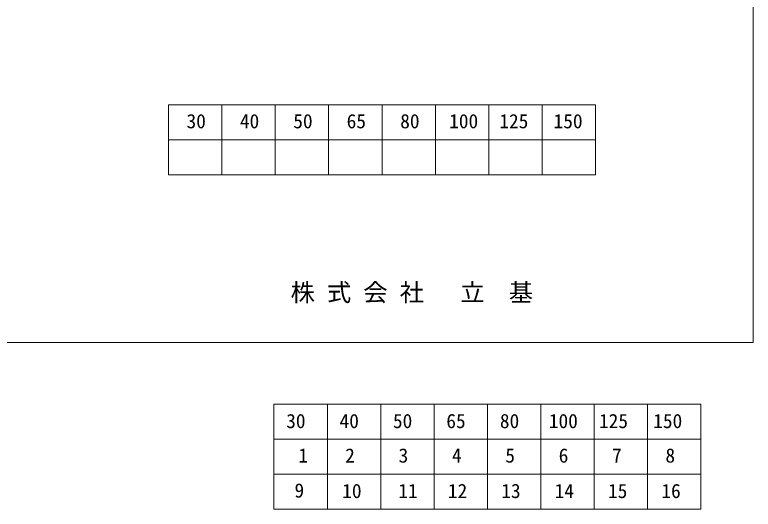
# Model space of a CAD drawing. Units: millimetres, scale not verified. Extents: x -4890 to 18490, y -2309 to 2309.
# Drawn here: x 3368 to 4890, y -2309 to -1291 of the extents above; entities that cross this region are included whole.
import ezdxf
from ezdxf.enums import TextEntityAlignment as Align

# ---------------------------------------------------------------- set-up
doc = ezdxf.new("R2010")
doc.units = ezdxf.units.MM
doc.header["$LTSCALE"] = 10
for name, color, linetype, lineweight in [('0-2_waku', 7, 'Continuous', 18), ('0-E_文字１', 7, 'Continuous', 18), ('1-5_文字２', 7, 'Continuous', 5)]:
    doc.layers.add(name, color=color, linetype=linetype, lineweight=lineweight)
doc.styles.add('ＭＳ ゴシック', font='')
doc.styles.get('ＭＳ ゴシック').set_extended_font_data('MS Gothic')

msp = doc.modelspace()

# ---------------------------------------------------------------- linework, layer by layer
at = {"layer": '0-2_waku'}
for p, q in [((3685.32, -1476.81), (3685.32, -1620.81)), ((3685.32, -1476.81), (3685.32, -1620.81)), ((3685.32, -1476.81), (3685.32, -1620.81)), ((3685.32, -1476.81), (3685.32, -1620.81)), ((3685.32, -1476.81), (4565.32, -1476.81)), ((3795.32, -1476.81), (3795.32, -1620.81)), ((3905.32, -1476.81), (3905.32, -1620.81)), ((3905.32, -1476.81), (3905.32, -1620.81)), ((4015.32, -1476.81), (4015.32, -1620.81)), ((4125.32, -1476.81), (4125.32, -1620.81)), ((4235.32, -1476.81), (4235.32, -1620.81)), ((4345.32, -1476.81), (4345.32, -1620.81)), ((4455.32, -1476.81), (4455.32, -1620.81)), ((4565.32, -1476.81), (4565.32, -1620.81)), ((3685.32, -1548.81), (4565.32, -1548.81)), ((3685.32, -1620.81), (4565.32, -1620.81)), ((-1229.68, -1965.81), (4890.32, -1965.81)), ((-1229.68, -1965.81), (4890.32, -1965.81))]:
    msp.add_line(p, q, dxfattribs=at)
msp.add_lwpolyline([(-1229.68, 2309.19), (4890.32, 2309.19), (4890.32, -1965.81)], dxfattribs=at)
at = {"layer": '1-5_文字２'}
for p, q in [((3902.65, -2093.39), (3902.65, -2237.39)), ((3902.65, -2093.39), (3902.65, -2237.39)), ((3902.65, -2093.39), (3902.65, -2237.39)), ((3902.65, -2093.39), (3902.65, -2237.39)), ((3902.65, -2093.39), (4782.65, -2093.39)), ((3902.65, -2093.39), (3902.65, -2237.39)), ((3902.65, -2093.39), (3902.65, -2237.39)), ((3902.65, -2093.39), (3902.65, -2237.39)), ((3902.65, -2093.39), (3902.65, -2237.39)), ((3902.65, -2093.39), (4782.65, -2093.39)), ((4012.65, -2093.39), (4012.65, -2237.39)), ((4012.65, -2093.39), (4012.65, -2237.39)), ((4122.65, -2093.39), (4122.65, -2237.39)), ((4122.65, -2093.39), (4122.65, -2237.39)), ((4122.65, -2093.39), (4122.65, -2237.39)), ((4122.65, -2093.39), (4122.65, -2237.39)), ((4232.65, -2093.39), (4232.65, -2237.39)), ((4232.65, -2093.39), (4232.65, -2237.39)), ((4342.65, -2093.39), (4342.65, -2237.39)), ((4342.65, -2093.39), (4342.65, -2237.39)), ((4452.65, -2093.39), (4452.65, -2237.39)), ((4452.65, -2093.39), (4452.65, -2237.39)), ((4562.65, -2093.39), (4562.65, -2237.39)), ((4562.65, -2093.39), (4562.65, -2237.39)), ((4672.65, -2093.39), (4672.65, -2237.39)), ((4672.65, -2093.39), (4672.65, -2237.39)), ((4782.65, -2093.39), (4782.65, -2237.39)), ((4782.65, -2093.39), (4782.65, -2237.39)), ((3902.65, -2165.39), (4782.65, -2165.39)), ((3902.65, -2165.39), (4782.65, -2165.39)), ((3902.65, -2237.39), (4782.65, -2237.39)), ((3902.65, -2237.39), (4782.65, -2237.39)), ((3902.65, -2237.39), (3902.65, -2309.39)), ((3902.65, -2237.39), (3902.65, -2309.39)), ((3902.65, -2237.39), (3902.65, -2309.39)), ((3902.65, -2237.39), (3902.65, -2309.39)), ((3902.65, -2237.39), (4782.65, -2237.39)), ((3902.65, -2237.39), (3902.65, -2309.39)), ((3902.65, -2237.39), (3902.65, -2309.39)), ((3902.65, -2237.39), (3902.65, -2309.39)), ((3902.65, -2237.39), (3902.65, -2309.39)), ((3902.65, -2237.39), (4782.65, -2237.39)), ((4012.65, -2237.39), (4012.65, -2309.39)), ((4012.65, -2237.39), (4012.65, -2309.39)), ((4122.65, -2237.39), (4122.65, -2309.39)), ((4122.65, -2237.39), (4122.65, -2309.39)), ((4122.65, -2237.39), (4122.65, -2309.39)), ((4122.65, -2237.39), (4122.65, -2309.39)), ((4232.65, -2237.39), (4232.65, -2309.39)), ((4232.65, -2237.39), (4232.65, -2309.39)), ((4342.65, -2237.39), (4342.65, -2309.39)), ((4342.65, -2237.39), (4342.65, -2309.39)), ((4452.65, -2237.39), (4452.65, -2309.39)), ((4452.65, -2237.39), (4452.65, -2309.39)), ((4562.65, -2237.39), (4562.65, -2309.39)), ((4562.65, -2237.39), (4562.65, -2309.39)), ((4672.65, -2237.39), (4672.65, -2309.39)), ((4672.65, -2237.39), (4672.65, -2309.39)), ((4782.65, -2237.39), (4782.65, -2309.39)), ((4782.65, -2237.39), (4782.65, -2309.39)), ((3902.65, -2309.39), (4782.65, -2309.39)), ((3902.65, -2309.39), (4782.65, -2309.39))]:
    msp.add_line(p, q, dxfattribs=at)

# ---------------------------------------------------------------- texts
at = {"layer": '0-E_文字１', "style": 'ＭＳ ゴシック'}
for s, height, p in [('30', 29.33, (3722.39, -1533.85)), ('40', 29.33, (3832.39, -1533.85)), ('50', 29.33, (3942.39, -1533.85)), ('65', 29.33, (4052.39, -1533.85)), ('80', 29.33, (4162.8, -1533.85)), ('100', 29.33, (4263.67, -1533.85)), ('125', 29.33, (4367.06, -1533.85)), ('150', 29.33, (4478.83, -1533.85)), ('株 式 会 社 \u3000立\u3000基', 36.66, (3936.85, -1892.17))]:
    msp.add_text(s, height=height, dxfattribs=at).set_placement(p, align=Align.BOTTOM_LEFT)
at = {"layer": '1-5_文字２', "style": 'ＭＳ ゴシック'}
for s, p in [('30', (3927.8, -2151.21)), ('30', (3927.8, -2151.21)), ('40', (4037.8, -2151.21)), ('40', (4037.8, -2151.21)), ('50', (4147.8, -2151.21)), ('50', (4147.8, -2151.21)), ('65', (4257.8, -2151.21)), ('65', (4257.8, -2151.21)), ('80', (4368.21, -2151.21)), ('80', (4368.21, -2151.21)), ('100', (4469.08, -2151.21)), ('100', (4469.08, -2151.21)), ('125', (4572.47, -2151.21)), ('125', (4572.47, -2151.21)), ('150', (4684.23, -2151.21)), ('150', (4684.23, -2151.21)), ('1', (3952.95, -2222.24)), ('2', (4049.39, -2222.24)), ('3', (4159.39, -2222.24)), ('4', (4269.39, -2222.24)), ('5', (4379.39, -2222.24)), ('6', (4489.39, -2222.24)), ('7', (4599.39, -2222.24)), ('8', (4709.39, -2222.24)), ('9', (3944.88, -2294.24)), ('10', (4043.3, -2295.21)), ('11', (4158.79, -2295.21)), ('12', (4261, -2295.21)), ('13', (4371, -2295.21)), ('14', (4481, -2295.21)), ('15', (4591, -2295.21)), ('16', (4701, -2295.21))]:
    msp.add_text(s, height=29.33, dxfattribs=at).set_placement(p, align=Align.BOTTOM_LEFT)

doc.saveas('drawing.dxf')
